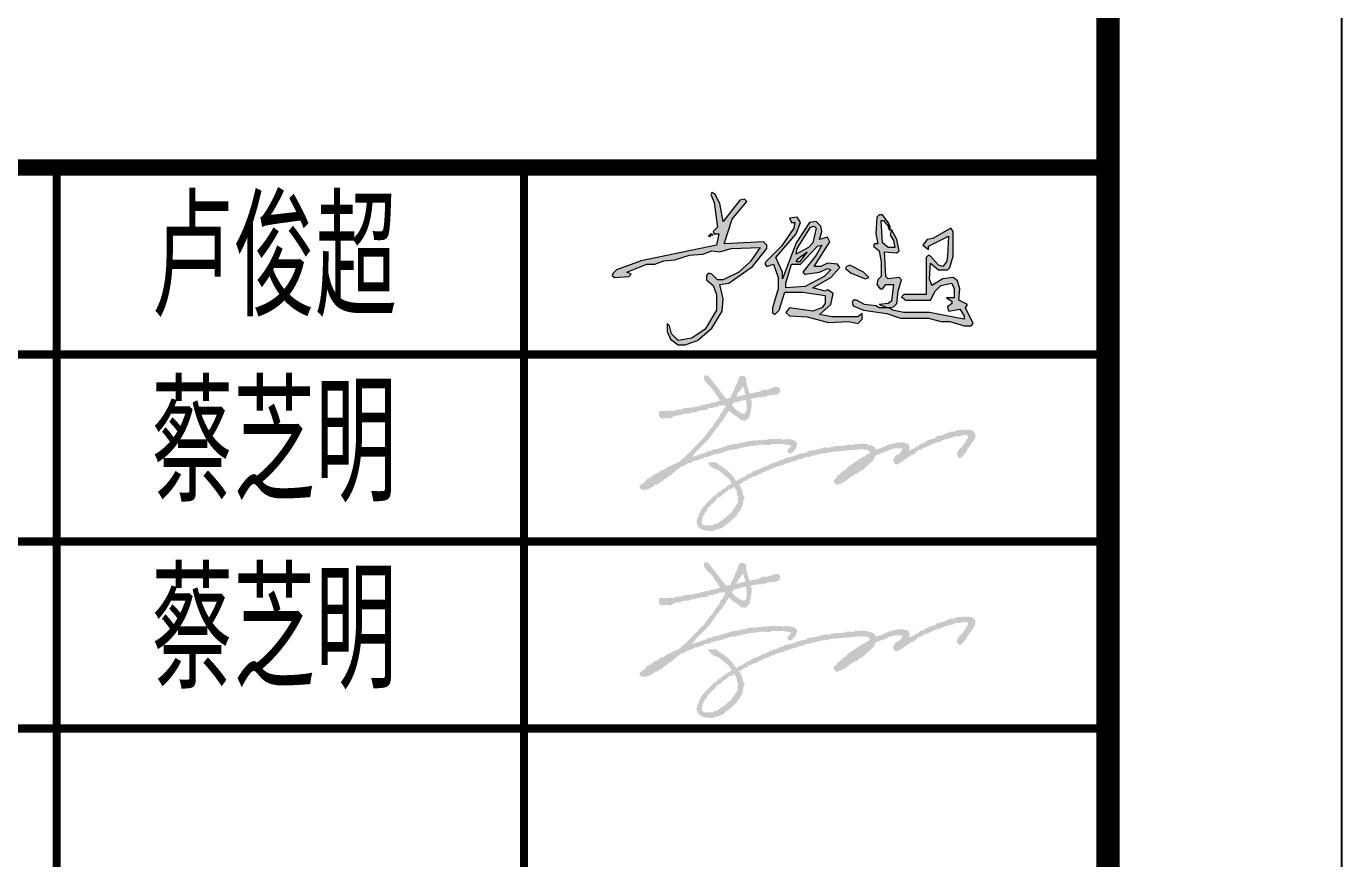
# Model space of a CAD drawing. Extents: x 1725261 to 1937680, y 860327 to 1571294.
# Drawn here: x 1869811 to 1875441, y 1368560 to 1372121 of the extents above; entities that cross this region are included whole.
import ezdxf

# ---------------------------------------------------------------- set-up
doc = ezdxf.new("R2010")
doc.units = 0
doc.header["$LTSCALE"] = 1000
doc.header["$MEASUREMENT"] = 0
doc.layers.add('图框', color=140, linetype='Continuous')
doc.layers.add('图签文字', color=147, linetype='Continuous')
doc.layers.add('签名', color=7, linetype='Continuous', lineweight=18)
doc.styles.add('建筑图签-2', font='TXT.shx', dxfattribs={"width": 0.5, "bigfont": 'HZTXT.shx'})

# ---------------------------------------------------------------- blocks, each defined once
blk = doc.blocks.new('GDGDGRDGDRGDR')
at = {"layer": '图框'}
blk.add_lwpolyline([(148132.8, -148204.2), (190182.8, -148204.2), (190182.8, -118504.2), (148132.8, -118504.2)], close=True, dxfattribs=at)
at = {"layer": '图框', "const_width": 50}
blk.add_lwpolyline([(149382.8, -147704.2), (189682.8, -147704.2), (189682.8, -119004.2), (149382.8, -119004.2)], close=True, dxfattribs=at)
blk = doc.blocks.new('ljc')
at = {"linetype": 'Continuous'}
h = blk.add_hatch(color=0, dxfattribs=at)
h.paths.add_polyline_path([(2022.8, 1567.7), (2018.8, 1563.7), (2019.8, 1561.7), (2023.8, 1561.7), (2021.8, 1551.7), (1954.8, 1537.7), (1932.8, 1529.7), (1929.8, 1526.7), (1928.8, 1524.7), (1930.8, 1522.7), (1943.8, 1523.7), (1945.8, 1525.7), (1941.8, 1527.7), (1959.8, 1534.7), (1966.8, 1534.7), (1974.8, 1537.7), (1984.8, 1538.7), (1997.8, 1542.7), (2009.8, 1543.7), (2017.8, 1546.7), (2024.8, 1545.7), (2034.8, 1548.7), (2060.8, 1549.7), (2051.8, 1536.7), (2041.8, 1527.7), (2027.8, 1520.7), (2022.8, 1520.7), (2017.8, 1525.7), (2014.8, 1526.7), (2012.8, 1524.7), (2012.8, 1520.7), (2018.8, 1515.7), (2021.8, 1507.7), (2021.8, 1493.7), (2011.8, 1476.7), (1999.8, 1468.7), (1987.8, 1466.7), (1981.8, 1472.7), (1979.8, 1479.7), (1977.8, 1481.7), (1977.8, 1474.7), (1980.8, 1467.7), (1987.8, 1462.7), (1993.8, 1462.7), (2004.8, 1466.7), (2017.8, 1477.7), (2026.8, 1492.7), (2027.8, 1503.7), (2024.8, 1516.7), (2032.8, 1517.7), (2053.8, 1532.7), (2066.8, 1548.7), (2066.8, 1551.7), (2063.8, 1554.7), (2028.8, 1552.7), (2035.8, 1574.7), (2048.8, 1590.7), (2046.8, 1592.7), (2042.8, 1591.7), (2027.8, 1572.7), (2024.8, 1588.7), (2020.8, 1596.7), (2017.8, 1598.7), (2016.8, 1596.7), (2019.8, 1589.7)])
h.paths.add_polyline_path([(2080.8, 1521.7), (2080.8, 1527.7), (2074.8, 1540.7), (2092.8, 1561.7), (2096.8, 1571.7), (2093.8, 1576.7), (2086.8, 1575.7), (2088.8, 1571.7), (2091.8, 1571.7), (2090.8, 1566.7), (2079.8, 1550.7), (2065.8, 1536.7), (2064.8, 1534.7), (2066.8, 1532.7), (2072.8, 1534.7), (2076.8, 1522.7), (2076.8, 1512.7), (2071.8, 1495.7), (2071.8, 1491.7), (2073.8, 1489.7), (2077.8, 1493.7), (2082.8, 1509.7), (2098.8, 1509.7), (2118.8, 1506.7), (2118.8, 1499.7), (2115.8, 1495.7), (2107.8, 1492.7), (2086.8, 1495.7), (2083.8, 1491.7), (2086.8, 1488.7), (2102.8, 1487.7), (2121.8, 1482.7), (2139.8, 1483.7), (2147.8, 1481.7), (2151.8, 1485.7), (2151.8, 1490.7), (2147.8, 1487.7), (2124.8, 1487.7), (2113.8, 1489.7), (2123.8, 1498.7), (2125.8, 1508.7), (2120.8, 1511.7), (2118.8, 1510.7), (2107.8, 1513.7), (2123.8, 1522.7), (2131.8, 1531.7), (2129.8, 1534.7), (2120.8, 1535.7), (2114.8, 1532.7), (2108.8, 1532.7), (2122.8, 1554.7), (2120.8, 1558.7), (2113.8, 1556.7), (2115.8, 1563.7), (2114.8, 1568.7), (2110.8, 1572.7), (2104.8, 1571.7), (2092.8, 1553.7)])
h.paths.add_polyline_path([(2088.8, 1534.7), (2096.8, 1534.7), (2111.8, 1550.7), (2115.8, 1551.7), (2110.8, 1542.7), (2098.8, 1527.7), (2100.8, 1525.7), (2113.8, 1527.7), (2120.8, 1530.7), (2123.8, 1529.7), (2117.8, 1523.7), (2100.8, 1514.7), (2083.8, 1513.7), (2083.8, 1517.7)], flags=16)
h.paths.add_polyline_path([(2092.8, 1536.7), (2094.8, 1539.7), (2102.8, 1545.7), (2095.8, 1536.7)], flags=16)
h.paths.add_polyline_path([(2092.8, 1543.7), (2093.8, 1548.7), (2105.8, 1567.7), (2108.8, 1568.7), (2110.8, 1566.7), (2107.8, 1553.7), (2103.8, 1549.7)], flags=16)
h.paths.add_polyline_path([(2140.8, 1533.7), (2137.8, 1532.7), (2136.8, 1530.7), (2141.8, 1526.7), (2154.8, 1521.7), (2157.8, 1522.7), (2152.8, 1527.7)])
h.paths.add_polyline_path([(2174.8, 1521.7), (2172.8, 1523.7), (2171.8, 1545.7), (2182.8, 1544.7), (2184.8, 1546.7), (2182.8, 1556.7), (2177.8, 1565.7), (2176.8, 1560.7), (2179.8, 1555.7), (2180.8, 1549.7), (2174.8, 1549.7), (2169.8, 1553.7), (2168.8, 1573.7), (2170.8, 1573.7), (2174.8, 1568.7), (2175.8, 1570.7), (2169.8, 1578.7), (2166.8, 1578.7), (2164.8, 1576.7), (2163.8, 1561.7), (2165.8, 1552.7), (2162.8, 1552.7), (2161.8, 1550.7), (2166.8, 1546.7), (2168.8, 1536.7), (2168.8, 1523.7), (2165.8, 1520.7), (2164.8, 1516.7), (2167.8, 1512.7), (2169.8, 1512.7), (2172.8, 1516.7), (2179.8, 1516.7), (2177.8, 1501.7), (2174.8, 1499.7), (2166.8, 1498.7), (2174.8, 1495.7), (2179.8, 1496.7), (2182.8, 1499.7), (2183.8, 1510.7), (2186.8, 1520.7), (2184.8, 1522.7)])
h.paths.add_polyline_path([(2232.8, 1541.7), (2232.8, 1563.7), (2230.8, 1566.7), (2214.8, 1557.7), (2209.8, 1556.7), (2205.8, 1551.7), (2210.8, 1547.7), (2210.8, 1550.7), (2228.8, 1559.7), (2227.8, 1541.7), (2226.8, 1536.7), (2223.8, 1532.7), (2219.8, 1533.7), (2212.8, 1541.7), (2210.8, 1542.7), (2208.8, 1540.7), (2208.8, 1507.7), (2188.8, 1507.7), (2186.8, 1505.7), (2190.8, 1502.7), (2212.8, 1502.7), (2216.8, 1510.7), (2221.8, 1515.7), (2231.8, 1517.7), (2233.8, 1512.7), (2233.8, 1504.7), (2226.8, 1504.7), (2231.8, 1501.7), (2231.8, 1499.7), (2227.8, 1496.7), (2228.8, 1492.7), (2238.8, 1494.7), (2242.8, 1488.7), (2242.8, 1485.7), (2211.8, 1491.7), (2188.8, 1491.7), (2178.8, 1493.7), (2175.8, 1495.7), (2166.8, 1495.7), (2163.8, 1497.7), (2153.8, 1498.7), (2146.8, 1502.7), (2143.8, 1502.7), (2142.8, 1500.7), (2143.8, 1497.7), (2152.8, 1493.7), (2173.8, 1490.7), (2185.8, 1486.7), (2210.8, 1486.7), (2221.8, 1483.7), (2229.8, 1483.7), (2242.8, 1479.7), (2248.8, 1479.7), (2250.8, 1481.7), (2243.8, 1495.7), (2245.8, 1498.7), (2237.8, 1502.7), (2238.8, 1512.7), (2236.8, 1519.7), (2232.8, 1522.7), (2223.8, 1521.7), (2213.8, 1515.7), (2211.8, 1521.7), (2212.8, 1535.7), (2219.8, 1529.7), (2227.8, 1529.7), (2229.8, 1531.7)])
at = {"color": 0, "linetype": 'Continuous', "elevation": 16426272}
for points in [[(1929.8, 1526.7), (1928.8, 1524.7), (1930.8, 1522.7), (1943.8, 1523.7), (1945.8, 1525.7), (1941.8, 1527.7), (1959.8, 1534.7), (1966.8, 1534.7), (1974.8, 1537.7), (1984.8, 1538.7), (1997.8, 1542.7), (2009.8, 1543.7), (2017.8, 1546.7), (2024.8, 1545.7), (2034.8, 1548.7), (2060.8, 1549.7), (2051.8, 1536.7), (2041.8, 1527.7), (2027.8, 1520.7), (2022.8, 1520.7), (2017.8, 1525.7), (2014.8, 1526.7), (2012.8, 1524.7), (2012.8, 1520.7), (2018.8, 1515.7), (2021.8, 1507.7), (2021.8, 1493.7), (2011.8, 1476.7), (1999.8, 1468.7), (1987.8, 1466.7), (1981.8, 1472.7), (1979.8, 1479.7), (1977.8, 1481.7), (1977.8, 1474.7), (1980.8, 1467.7), (1987.8, 1462.7), (1993.8, 1462.7), (2004.8, 1466.7), (2017.8, 1477.7), (2026.8, 1492.7), (2027.8, 1503.7), (2024.8, 1516.7), (2032.8, 1517.7), (2053.8, 1532.7), (2066.8, 1548.7), (2066.8, 1551.7), (2063.8, 1554.7), (2028.8, 1552.7), (2035.8, 1574.7), (2048.8, 1590.7), (2046.8, 1592.7), (2042.8, 1591.7), (2027.8, 1572.7), (2024.8, 1588.7), (2020.8, 1596.7), (2017.8, 1598.7), (2016.8, 1596.7), (2019.8, 1589.7), (2022.8, 1567.7), (2018.8, 1563.7), (2019.8, 1561.7), (2023.8, 1561.7), (2021.8, 1551.7), (1954.8, 1537.7), (1932.8, 1529.7), (1929.8, 1526.7)], [(2065.8, 1536.7), (2064.8, 1534.7), (2066.8, 1532.7), (2072.8, 1534.7), (2076.8, 1522.7), (2076.8, 1512.7), (2071.8, 1495.7), (2071.8, 1491.7), (2073.8, 1489.7), (2077.8, 1493.7), (2082.8, 1509.7), (2098.8, 1509.7), (2118.8, 1506.7), (2118.8, 1499.7), (2115.8, 1495.7), (2107.8, 1492.7), (2086.8, 1495.7), (2083.8, 1491.7), (2086.8, 1488.7), (2102.8, 1487.7), (2121.8, 1482.7), (2139.8, 1483.7), (2147.8, 1481.7), (2151.8, 1485.7), (2151.8, 1490.7), (2147.8, 1487.7), (2124.8, 1487.7), (2113.8, 1489.7), (2123.8, 1498.7), (2125.8, 1508.7), (2120.8, 1511.7), (2118.8, 1510.7), (2107.8, 1513.7), (2123.8, 1522.7), (2131.8, 1531.7), (2129.8, 1534.7), (2120.8, 1535.7), (2114.8, 1532.7), (2108.8, 1532.7), (2122.8, 1554.7), (2120.8, 1558.7), (2113.8, 1556.7), (2115.8, 1563.7), (2114.8, 1568.7), (2110.8, 1572.7), (2104.8, 1571.7), (2092.8, 1553.7), (2080.8, 1521.7), (2080.8, 1527.7), (2074.8, 1540.7), (2092.8, 1561.7), (2096.8, 1571.7), (2093.8, 1576.7), (2086.8, 1575.7), (2088.8, 1571.7), (2091.8, 1571.7), (2090.8, 1566.7), (2079.8, 1550.7), (2065.8, 1536.7)], [(2162.8, 1552.7), (2161.8, 1550.7), (2166.8, 1546.7), (2168.8, 1536.7), (2168.8, 1523.7), (2165.8, 1520.7), (2164.8, 1516.7), (2167.8, 1512.7), (2169.8, 1512.7), (2172.8, 1516.7), (2179.8, 1516.7), (2177.8, 1501.7), (2174.8, 1499.7), (2166.8, 1498.7), (2174.8, 1495.7), (2179.8, 1496.7), (2182.8, 1499.7), (2183.8, 1510.7), (2186.8, 1520.7), (2184.8, 1522.7), (2174.8, 1521.7), (2172.8, 1523.7), (2171.8, 1545.7), (2182.8, 1544.7), (2184.8, 1546.7), (2182.8, 1556.7), (2177.8, 1565.7), (2176.8, 1560.7), (2179.8, 1555.7), (2180.8, 1549.7), (2174.8, 1549.7), (2169.8, 1553.7), (2168.8, 1573.7), (2170.8, 1573.7), (2174.8, 1568.7), (2175.8, 1570.7), (2169.8, 1578.7), (2166.8, 1578.7), (2164.8, 1576.7), (2163.8, 1561.7), (2165.8, 1552.7), (2162.8, 1552.7)], [(2015.8, 1560.7), (2014.8, 1559.7), (2016.8, 1559.7), (2015.8, 1560.7)], [(2016.8, 1561.7), (2015.8, 1560.7), (2018.8, 1560.7), (2016.8, 1561.7)], [(2092.8, 1543.7), (2093.8, 1548.7), (2105.8, 1567.7), (2108.8, 1568.7), (2110.8, 1566.7), (2107.8, 1553.7), (2103.8, 1549.7), (2092.8, 1543.7)], [(2143.8, 1502.7), (2142.8, 1500.7), (2143.8, 1497.7), (2152.8, 1493.7), (2173.8, 1490.7), (2185.8, 1486.7), (2210.8, 1486.7), (2221.8, 1483.7), (2229.8, 1483.7), (2242.8, 1479.7), (2248.8, 1479.7), (2250.8, 1481.7), (2243.8, 1495.7), (2245.8, 1498.7), (2237.8, 1502.7), (2238.8, 1512.7), (2236.8, 1519.7), (2232.8, 1522.7), (2223.8, 1521.7), (2213.8, 1515.7), (2211.8, 1521.7), (2212.8, 1535.7), (2219.8, 1529.7), (2227.8, 1529.7), (2229.8, 1531.7), (2232.8, 1541.7), (2232.8, 1563.7), (2230.8, 1566.7), (2214.8, 1557.7), (2209.8, 1556.7), (2205.8, 1551.7), (2210.8, 1547.7), (2210.8, 1550.7), (2228.8, 1559.7), (2227.8, 1541.7), (2226.8, 1536.7), (2223.8, 1532.7), (2219.8, 1533.7), (2212.8, 1541.7), (2210.8, 1542.7), (2208.8, 1540.7), (2208.8, 1507.7), (2188.8, 1507.7), (2186.8, 1505.7), (2190.8, 1502.7), (2212.8, 1502.7), (2216.8, 1510.7), (2221.8, 1515.7), (2231.8, 1517.7), (2233.8, 1512.7), (2233.8, 1504.7), (2226.8, 1504.7), (2231.8, 1501.7), (2231.8, 1499.7), (2227.8, 1496.7), (2228.8, 1492.7), (2238.8, 1494.7), (2242.8, 1488.7), (2242.8, 1485.7), (2211.8, 1491.7), (2188.8, 1491.7), (2178.8, 1493.7), (2175.8, 1495.7), (2166.8, 1495.7), (2163.8, 1497.7), (2153.8, 1498.7), (2146.8, 1502.7), (2143.8, 1502.7)], [(2176.8, 1568.7), (2175.8, 1569.7), (2174.8, 1566.7), (2176.8, 1564.7), (2176.8, 1568.7)], [(2083.8, 1513.7), (2083.8, 1517.7), (2088.8, 1534.7), (2096.8, 1534.7), (2111.8, 1550.7), (2115.8, 1551.7), (2110.8, 1542.7), (2098.8, 1527.7), (2100.8, 1525.7), (2113.8, 1527.7), (2120.8, 1530.7), (2123.8, 1529.7), (2117.8, 1523.7), (2100.8, 1514.7), (2083.8, 1513.7)], [(2092.8, 1536.7), (2094.8, 1539.7), (2102.8, 1545.7), (2095.8, 1536.7), (2092.8, 1536.7)], [(2137.8, 1532.7), (2136.8, 1530.7), (2141.8, 1526.7), (2154.8, 1521.7), (2157.8, 1522.7), (2152.8, 1527.7), (2140.8, 1533.7), (2137.8, 1532.7)]]:
    blk.add_lwpolyline(points, dxfattribs=at)

msp = doc.modelspace()

# ---------------------------------------------------------------- hatches: boundary and pattern name
at = {"layer": '签名'}
h = msp.add_hatch(color=2, dxfattribs=at)
h.dxf.hatch_style = 1
h.paths.add_polyline_path([(1872850.9, 1370535.8), (1872850.9, 1370541.8), (1872856.9, 1370547.8), (1872854.9, 1370551.8), (1872862.9, 1370557.8), (1872878.9, 1370581.8), (1872888.9, 1370545.8)], flags=16)
h.paths.add_polyline_path([(1872832.9, 1370497.8), (1872832.9, 1370503.8), (1872842.9, 1370513.8), (1872852.9, 1370513.8), (1872878.9, 1370521.8), (1872892.9, 1370521.8), (1872894.9, 1370483.8), (1872890.9, 1370469.8), (1872886.9, 1370465.8), (1872874.9, 1370463.8), (1872846.9, 1370481.8)], flags=16)
h.paths.add_polyline_path([(1872700.9, 1369995.8), (1872706.9, 1370025.8), (1872714.9, 1370033.8), (1872714.9, 1370041.8), (1872722.9, 1370045.8), (1872726.9, 1370061.8), (1872732.9, 1370063.8), (1872744.9, 1370077.8), (1872752.9, 1370081.8), (1872770.9, 1370105.8), (1872780.9, 1370107.8), (1872796.9, 1370123.8), (1872808.9, 1370129.8), (1872816.9, 1370139.8), (1872832.9, 1370143.8), (1872838.9, 1370149.8), (1872842.9, 1370149.8), (1872844.9, 1370141.8), (1872850.9, 1370135.8), (1872852.9, 1370117.8), (1872856.9, 1370109.8), (1872854.9, 1370079.8), (1872824.9, 1370035.8), (1872820.9, 1370035.8), (1872796.9, 1370011.8), (1872792.9, 1370011.8), (1872764.9, 1369991.8), (1872756.9, 1369991.8), (1872748.9, 1369985.8), (1872710.9, 1369985.8)], flags=16)
h.paths.add_polyline_path([(1872680.9, 1370005.8), (1872678.9, 1370003.8), (1872684.9, 1369983.8), (1872698.9, 1369969.8), (1872718.9, 1369963.8), (1872750.9, 1369961.8), (1872754.9, 1369965.8), (1872784.9, 1369973.8), (1872798.9, 1369981.8), (1872804.9, 1369989.8), (1872814.9, 1369993.8), (1872824.9, 1370005.8), (1872828.9, 1370003.8), (1872830.9, 1370009.8), (1872852.9, 1370029.8), (1872852.9, 1370033.8), (1872860.9, 1370041.8), (1872874.9, 1370065.8), (1872880.9, 1370095.8), (1872886.9, 1370105.8), (1872878.9, 1370115.8), (1872874.9, 1370137.8), (1872870.9, 1370141.8), (1872868.9, 1370151.8), (1872862.9, 1370157.8), (1872862.9, 1370163.8), (1872868.9, 1370163.8), (1872880.9, 1370173.8), (1872896.9, 1370179.8), (1872902.9, 1370187.8), (1872910.9, 1370187.8), (1872918.9, 1370193.8), (1872940.9, 1370199.8), (1872944.9, 1370205.8), (1872950.9, 1370205.8), (1872968.9, 1370215.8), (1872976.9, 1370215.8), (1872978.9, 1370219.8), (1872988.9, 1370221.8), (1873000.9, 1370229.8), (1873008.9, 1370229.8), (1873016.9, 1370235.8), (1873052.9, 1370245.8), (1873056.9, 1370249.8), (1873076.9, 1370253.8), (1873086.9, 1370259.8), (1873094.9, 1370259.8), (1873120.9, 1370269.8), (1873130.9, 1370269.8), (1873150.9, 1370279.8), (1873160.9, 1370277.8), (1873172.9, 1370283.8), (1873196.9, 1370287.8), (1873200.9, 1370291.8), (1873206.9, 1370289.8), (1873212.9, 1370293.8), (1873240.9, 1370295.8), (1873248.9, 1370299.8), (1873384.9, 1370311.8), (1873406.9, 1370309.8), (1873416.9, 1370305.8), (1873420.9, 1370299.8), (1873416.9, 1370291.8), (1873408.9, 1370289.8), (1873400.9, 1370281.8), (1873388.9, 1370277.8), (1873326.9, 1370235.8), (1873318.9, 1370225.8), (1873306.9, 1370219.8), (1873298.9, 1370209.8), (1873294.9, 1370209.8), (1873290.9, 1370201.8), (1873282.9, 1370201.8), (1873278.9, 1370197.8), (1873282.9, 1370193.8), (1873266.9, 1370179.8), (1873268.9, 1370167.8), (1873280.9, 1370157.8), (1873288.9, 1370163.8), (1873296.9, 1370163.8), (1873306.9, 1370171.8), (1873314.9, 1370173.8), (1873342.9, 1370195.8), (1873352.9, 1370199.8), (1873356.9, 1370205.8), (1873364.9, 1370205.8), (1873378.9, 1370217.8), (1873386.9, 1370219.8), (1873434.9, 1370263.8), (1873444.9, 1370281.8), (1873452.9, 1370289.8), (1873458.9, 1370287.8), (1873464.9, 1370293.8), (1873482.9, 1370297.8), (1873484.9, 1370301.8), (1873492.9, 1370301.8), (1873500.9, 1370307.8), (1873528.9, 1370315.8), (1873560.9, 1370315.8), (1873556.9, 1370303.8), (1873548.9, 1370293.8), (1873532.9, 1370285.8), (1873520.9, 1370267.8), (1873524.9, 1370251.8), (1873532.9, 1370247.8), (1873542.9, 1370247.8), (1873548.9, 1370255.8), (1873554.9, 1370255.8), (1873596.9, 1370285.8), (1873610.9, 1370289.8), (1873628.9, 1370307.8), (1873644.9, 1370311.8), (1873650.9, 1370319.8), (1873654.9, 1370317.8), (1873706.9, 1370341.8), (1873714.9, 1370341.8), (1873740.9, 1370353.8), (1873780.9, 1370363.8), (1873784.9, 1370367.8), (1873806.9, 1370367.8), (1873826.9, 1370373.8), (1873840.9, 1370369.8), (1873840.9, 1370359.8), (1873830.9, 1370347.8), (1873830.9, 1370341.8), (1873822.9, 1370333.8), (1873818.9, 1370323.8), (1873806.9, 1370315.8), (1873792.9, 1370293.8), (1873796.9, 1370281.8), (1873804.9, 1370273.8), (1873812.9, 1370275.8), (1873834.9, 1370301.8), (1873840.9, 1370315.8), (1873854.9, 1370331.8), (1873854.9, 1370335.8), (1873862.9, 1370343.8), (1873872.9, 1370361.8), (1873872.9, 1370377.8), (1873860.9, 1370391.8), (1873842.9, 1370395.8), (1873794.9, 1370393.8), (1873778.9, 1370385.8), (1873768.9, 1370387.8), (1873730.9, 1370371.8), (1873708.9, 1370367.8), (1873700.9, 1370359.8), (1873672.9, 1370351.8), (1873646.9, 1370335.8), (1873636.9, 1370333.8), (1873622.9, 1370321.8), (1873616.9, 1370321.8), (1873610.9, 1370315.8), (1873586.9, 1370305.8), (1873592.9, 1370317.8), (1873584.9, 1370337.8), (1873572.9, 1370337.8), (1873566.9, 1370341.8), (1873546.9, 1370341.8), (1873500.9, 1370331.8), (1873486.9, 1370323.8), (1873446.9, 1370309.8), (1873440.9, 1370321.8), (1873424.9, 1370329.8), (1873416.9, 1370327.8), (1873412.9, 1370333.8), (1873388.9, 1370335.8), (1873356.9, 1370333.8), (1873350.9, 1370329.8), (1873330.9, 1370331.8), (1873316.9, 1370329.8), (1873310.9, 1370325.8), (1873274.9, 1370325.8), (1873262.9, 1370321.8), (1873258.9, 1370323.8), (1873250.9, 1370317.8), (1873230.9, 1370319.8), (1873210.9, 1370315.8), (1873204.9, 1370311.8), (1873154.9, 1370303.8), (1873150.9, 1370297.8), (1873124.9, 1370293.8), (1873092.9, 1370281.8), (1873052.9, 1370271.8), (1873046.9, 1370265.8), (1873042.9, 1370267.8), (1873018.9, 1370255.8), (1873006.9, 1370253.8), (1872968.9, 1370235.8), (1872962.9, 1370235.8), (1872948.9, 1370225.8), (1872942.9, 1370225.8), (1872934.9, 1370219.8), (1872926.9, 1370219.8), (1872904.9, 1370205.8), (1872894.9, 1370203.8), (1872884.9, 1370193.8), (1872878.9, 1370193.8), (1872874.9, 1370187.8), (1872868.9, 1370187.8), (1872848.9, 1370175.8), (1872834.9, 1370197.8), (1872810.9, 1370221.8), (1872786.9, 1370239.8), (1872776.9, 1370243.8), (1872764.9, 1370255.8), (1872732.9, 1370255.8), (1872728.9, 1370251.8), (1872742.9, 1370235.8), (1872764.9, 1370223.8), (1872770.9, 1370223.8), (1872814.9, 1370187.8), (1872828.9, 1370169.8), (1872828.9, 1370163.8), (1872812.9, 1370155.8), (1872798.9, 1370143.8), (1872790.9, 1370141.8), (1872782.9, 1370131.8), (1872772.9, 1370127.8), (1872762.9, 1370115.8), (1872752.9, 1370111.8), (1872704.9, 1370061.8), (1872688.9, 1370031.8), (1872688.9, 1370023.8), (1872682.9, 1370017.8)])
h.paths.add_polyline_path([(1872438.9, 1370157.8), (1872436.9, 1370155.8), (1872436.9, 1370145.8), (1872446.9, 1370137.8), (1872468.9, 1370139.8), (1872496.9, 1370153.8), (1872500.9, 1370159.8), (1872514.9, 1370161.8), (1872524.9, 1370171.8), (1872532.9, 1370173.8), (1872540.9, 1370183.8), (1872552.9, 1370187.8), (1872556.9, 1370195.8), (1872562.9, 1370195.8), (1872602.9, 1370229.8), (1872606.9, 1370229.8), (1872612.9, 1370237.8), (1872624.9, 1370239.8), (1872642.9, 1370251.8), (1872654.9, 1370253.8), (1872674.9, 1370263.8), (1872686.9, 1370263.8), (1872692.9, 1370269.8), (1872706.9, 1370271.8), (1872712.9, 1370277.8), (1872732.9, 1370279.8), (1872746.9, 1370287.8), (1872750.9, 1370285.8), (1872754.9, 1370289.8), (1872778.9, 1370293.8), (1872824.9, 1370309.8), (1872836.9, 1370309.8), (1872918.9, 1370327.8), (1872924.9, 1370325.8), (1872954.9, 1370331.8), (1872994.9, 1370329.8), (1873000.9, 1370333.8), (1873052.9, 1370333.8), (1873084.9, 1370327.8), (1873080.9, 1370319.8), (1873070.9, 1370311.8), (1873068.9, 1370301.8), (1873074.9, 1370293.8), (1873084.9, 1370293.8), (1873102.9, 1370311.8), (1873110.9, 1370333.8), (1873104.9, 1370345.8), (1873084.9, 1370353.8), (1873062.9, 1370355.8), (1873050.9, 1370351.8), (1873042.9, 1370355.8), (1872994.9, 1370355.8), (1872974.9, 1370351.8), (1872964.9, 1370353.8), (1872954.9, 1370349.8), (1872944.9, 1370351.8), (1872936.9, 1370347.8), (1872928.9, 1370349.8), (1872894.9, 1370345.8), (1872882.9, 1370339.8), (1872874.9, 1370341.8), (1872858.9, 1370335.8), (1872832.9, 1370333.8), (1872828.9, 1370329.8), (1872826.9, 1370331.8), (1872770.9, 1370313.8), (1872752.9, 1370311.8), (1872744.9, 1370305.8), (1872726.9, 1370303.8), (1872724.9, 1370299.8), (1872658.9, 1370277.8), (1872674.9, 1370297.8), (1872732.9, 1370355.8), (1872764.9, 1370401.8), (1872776.9, 1370413.8), (1872778.9, 1370423.8), (1872786.9, 1370427.8), (1872818.9, 1370477.8), (1872834.9, 1370461.8), (1872860.9, 1370445.8), (1872870.9, 1370435.8), (1872888.9, 1370433.8), (1872900.9, 1370443.8), (1872908.9, 1370455.8), (1872906.9, 1370459.8), (1872910.9, 1370467.8), (1872914.9, 1370499.8), (1872914.9, 1370519.8), (1872910.9, 1370523.8), (1872912.9, 1370527.8), (1872924.9, 1370531.8), (1872930.9, 1370529.8), (1872936.9, 1370533.8), (1872956.9, 1370533.8), (1872962.9, 1370537.8), (1872972.9, 1370535.8), (1872982.9, 1370541.8), (1873022.9, 1370545.8), (1873036.9, 1370555.8), (1873036.9, 1370569.8), (1873028.9, 1370577.8), (1873014.9, 1370577.8), (1872980.9, 1370565.8), (1872966.9, 1370567.8), (1872946.9, 1370557.8), (1872906.9, 1370549.8), (1872894.9, 1370585.8), (1872890.9, 1370619.8), (1872878.9, 1370625.8), (1872864.9, 1370623.8), (1872860.9, 1370619.8), (1872852.9, 1370593.8), (1872844.9, 1370581.8), (1872842.9, 1370571.8), (1872822.9, 1370529.8), (1872816.9, 1370531.8), (1872812.9, 1370527.8), (1872802.9, 1370531.8), (1872736.9, 1370617.8), (1872724.9, 1370627.8), (1872716.9, 1370627.8), (1872710.9, 1370623.8), (1872712.9, 1370605.8), (1872746.9, 1370569.8), (1872780.9, 1370519.8), (1872768.9, 1370517.8), (1872764.9, 1370513.8), (1872736.9, 1370509.8), (1872732.9, 1370505.8), (1872722.9, 1370505.8), (1872678.9, 1370493.8), (1872672.9, 1370495.8), (1872670.9, 1370491.8), (1872628.9, 1370487.8), (1872612.9, 1370481.8), (1872594.9, 1370481.8), (1872582.9, 1370475.8), (1872570.9, 1370475.8), (1872564.9, 1370479.8), (1872560.9, 1370475.8), (1872522.9, 1370475.8), (1872518.9, 1370471.8), (1872518.9, 1370453.8), (1872526.9, 1370443.8), (1872560.9, 1370445.8), (1872568.9, 1370441.8), (1872574.9, 1370449.8), (1872598.9, 1370457.8), (1872604.9, 1370455.8), (1872626.9, 1370463.8), (1872646.9, 1370463.8), (1872652.9, 1370467.8), (1872660.9, 1370467.8), (1872664.9, 1370471.8), (1872670.9, 1370469.8), (1872702.9, 1370479.8), (1872710.9, 1370477.8), (1872726.9, 1370481.8), (1872730.9, 1370487.8), (1872748.9, 1370487.8), (1872758.9, 1370493.8), (1872766.9, 1370491.8), (1872772.9, 1370497.8), (1872798.9, 1370499.8), (1872802.9, 1370497.8), (1872802.9, 1370491.8), (1872792.9, 1370479.8), (1872790.9, 1370471.8), (1872782.9, 1370465.8), (1872776.9, 1370449.8), (1872758.9, 1370427.8), (1872746.9, 1370405.8), (1872738.9, 1370399.8), (1872710.9, 1370361.8), (1872634.9, 1370283.8), (1872604.9, 1370257.8), (1872552.9, 1370233.8), (1872538.9, 1370223.8), (1872524.9, 1370219.8), (1872516.9, 1370211.8), (1872494.9, 1370201.8), (1872478.9, 1370187.8), (1872470.9, 1370187.8), (1872452.9, 1370167.8)])
h = msp.add_hatch(color=2, dxfattribs=at)
h.dxf.hatch_style = 1
h.paths.add_polyline_path([(1872850.9, 1369735.8), (1872850.9, 1369741.8), (1872856.9, 1369747.8), (1872854.9, 1369751.8), (1872862.9, 1369757.8), (1872878.9, 1369781.8), (1872888.9, 1369745.8)], flags=16)
h.paths.add_polyline_path([(1872832.9, 1369697.8), (1872832.9, 1369703.8), (1872842.9, 1369713.8), (1872852.9, 1369713.8), (1872878.9, 1369721.8), (1872892.9, 1369721.8), (1872894.9, 1369683.8), (1872890.9, 1369669.8), (1872886.9, 1369665.8), (1872874.9, 1369663.8), (1872846.9, 1369681.8)], flags=16)
h.paths.add_polyline_path([(1872700.9, 1369195.8), (1872706.9, 1369225.8), (1872714.9, 1369233.8), (1872714.9, 1369241.8), (1872722.9, 1369245.8), (1872726.9, 1369261.8), (1872732.9, 1369263.8), (1872744.9, 1369277.8), (1872752.9, 1369281.8), (1872770.9, 1369305.8), (1872780.9, 1369307.8), (1872796.9, 1369323.8), (1872808.9, 1369329.8), (1872816.9, 1369339.8), (1872832.9, 1369343.8), (1872838.9, 1369349.8), (1872842.9, 1369349.8), (1872844.9, 1369341.8), (1872850.9, 1369335.8), (1872852.9, 1369317.8), (1872856.9, 1369309.8), (1872854.9, 1369279.8), (1872824.9, 1369235.8), (1872820.9, 1369235.8), (1872796.9, 1369211.8), (1872792.9, 1369211.8), (1872764.9, 1369191.8), (1872756.9, 1369191.8), (1872748.9, 1369185.8), (1872710.9, 1369185.8)], flags=16)
h.paths.add_polyline_path([(1872680.9, 1369205.8), (1872678.9, 1369203.8), (1872684.9, 1369183.8), (1872698.9, 1369169.8), (1872718.9, 1369163.8), (1872750.9, 1369161.8), (1872754.9, 1369165.8), (1872784.9, 1369173.8), (1872798.9, 1369181.8), (1872804.9, 1369189.8), (1872814.9, 1369193.8), (1872824.9, 1369205.8), (1872828.9, 1369203.8), (1872830.9, 1369209.8), (1872852.9, 1369229.8), (1872852.9, 1369233.8), (1872860.9, 1369241.8), (1872874.9, 1369265.8), (1872880.9, 1369295.8), (1872886.9, 1369305.8), (1872878.9, 1369315.8), (1872874.9, 1369337.8), (1872870.9, 1369341.8), (1872868.9, 1369351.8), (1872862.9, 1369357.8), (1872862.9, 1369363.8), (1872868.9, 1369363.8), (1872880.9, 1369373.8), (1872896.9, 1369379.8), (1872902.9, 1369387.8), (1872910.9, 1369387.8), (1872918.9, 1369393.8), (1872940.9, 1369399.8), (1872944.9, 1369405.8), (1872950.9, 1369405.8), (1872968.9, 1369415.8), (1872976.9, 1369415.8), (1872978.9, 1369419.8), (1872988.9, 1369421.8), (1873000.9, 1369429.8), (1873008.9, 1369429.8), (1873016.9, 1369435.8), (1873052.9, 1369445.8), (1873056.9, 1369449.8), (1873076.9, 1369453.8), (1873086.9, 1369459.8), (1873094.9, 1369459.8), (1873120.9, 1369469.8), (1873130.9, 1369469.8), (1873150.9, 1369479.8), (1873160.9, 1369477.8), (1873172.9, 1369483.8), (1873196.9, 1369487.8), (1873200.9, 1369491.8), (1873206.9, 1369489.8), (1873212.9, 1369493.8), (1873240.9, 1369495.8), (1873248.9, 1369499.8), (1873384.9, 1369511.8), (1873406.9, 1369509.8), (1873416.9, 1369505.8), (1873420.9, 1369499.8), (1873416.9, 1369491.8), (1873408.9, 1369489.8), (1873400.9, 1369481.8), (1873388.9, 1369477.8), (1873326.9, 1369435.8), (1873318.9, 1369425.8), (1873306.9, 1369419.8), (1873298.9, 1369409.8), (1873294.9, 1369409.8), (1873290.9, 1369401.8), (1873282.9, 1369401.8), (1873278.9, 1369397.8), (1873282.9, 1369393.8), (1873266.9, 1369379.8), (1873268.9, 1369367.8), (1873280.9, 1369357.8), (1873288.9, 1369363.8), (1873296.9, 1369363.8), (1873306.9, 1369371.8), (1873314.9, 1369373.8), (1873342.9, 1369395.8), (1873352.9, 1369399.8), (1873356.9, 1369405.8), (1873364.9, 1369405.8), (1873378.9, 1369417.8), (1873386.9, 1369419.8), (1873434.9, 1369463.8), (1873444.9, 1369481.8), (1873452.9, 1369489.8), (1873458.9, 1369487.8), (1873464.9, 1369493.8), (1873482.9, 1369497.8), (1873484.9, 1369501.8), (1873492.9, 1369501.8), (1873500.9, 1369507.8), (1873528.9, 1369515.8), (1873560.9, 1369515.8), (1873556.9, 1369503.8), (1873548.9, 1369493.8), (1873532.9, 1369485.8), (1873520.9, 1369467.8), (1873524.9, 1369451.8), (1873532.9, 1369447.8), (1873542.9, 1369447.8), (1873548.9, 1369455.8), (1873554.9, 1369455.8), (1873596.9, 1369485.8), (1873610.9, 1369489.8), (1873628.9, 1369507.8), (1873644.9, 1369511.8), (1873650.9, 1369519.8), (1873654.9, 1369517.8), (1873706.9, 1369541.8), (1873714.9, 1369541.8), (1873740.9, 1369553.8), (1873780.9, 1369563.8), (1873784.9, 1369567.8), (1873806.9, 1369567.8), (1873826.9, 1369573.8), (1873840.9, 1369569.8), (1873840.9, 1369559.8), (1873830.9, 1369547.8), (1873830.9, 1369541.8), (1873822.9, 1369533.8), (1873818.9, 1369523.8), (1873806.9, 1369515.8), (1873792.9, 1369493.8), (1873796.9, 1369481.8), (1873804.9, 1369473.8), (1873812.9, 1369475.8), (1873834.9, 1369501.8), (1873840.9, 1369515.8), (1873854.9, 1369531.8), (1873854.9, 1369535.8), (1873862.9, 1369543.8), (1873872.9, 1369561.8), (1873872.9, 1369577.8), (1873860.9, 1369591.8), (1873842.9, 1369595.8), (1873794.9, 1369593.8), (1873778.9, 1369585.8), (1873768.9, 1369587.8), (1873730.9, 1369571.8), (1873708.9, 1369567.8), (1873700.9, 1369559.8), (1873672.9, 1369551.8), (1873646.9, 1369535.8), (1873636.9, 1369533.8), (1873622.9, 1369521.8), (1873616.9, 1369521.8), (1873610.9, 1369515.8), (1873586.9, 1369505.8), (1873592.9, 1369517.8), (1873584.9, 1369537.8), (1873572.9, 1369537.8), (1873566.9, 1369541.8), (1873546.9, 1369541.8), (1873500.9, 1369531.8), (1873486.9, 1369523.8), (1873446.9, 1369509.8), (1873440.9, 1369521.8), (1873424.9, 1369529.8), (1873416.9, 1369527.8), (1873412.9, 1369533.8), (1873388.9, 1369535.8), (1873356.9, 1369533.8), (1873350.9, 1369529.8), (1873330.9, 1369531.8), (1873316.9, 1369529.8), (1873310.9, 1369525.8), (1873274.9, 1369525.8), (1873262.9, 1369521.8), (1873258.9, 1369523.8), (1873250.9, 1369517.8), (1873230.9, 1369519.8), (1873210.9, 1369515.8), (1873204.9, 1369511.8), (1873154.9, 1369503.8), (1873150.9, 1369497.8), (1873124.9, 1369493.8), (1873092.9, 1369481.8), (1873052.9, 1369471.8), (1873046.9, 1369465.8), (1873042.9, 1369467.8), (1873018.9, 1369455.8), (1873006.9, 1369453.8), (1872968.9, 1369435.8), (1872962.9, 1369435.8), (1872948.9, 1369425.8), (1872942.9, 1369425.8), (1872934.9, 1369419.8), (1872926.9, 1369419.8), (1872904.9, 1369405.8), (1872894.9, 1369403.8), (1872884.9, 1369393.8), (1872878.9, 1369393.8), (1872874.9, 1369387.8), (1872868.9, 1369387.8), (1872848.9, 1369375.8), (1872834.9, 1369397.8), (1872810.9, 1369421.8), (1872786.9, 1369439.8), (1872776.9, 1369443.8), (1872764.9, 1369455.8), (1872732.9, 1369455.8), (1872728.9, 1369451.8), (1872742.9, 1369435.8), (1872764.9, 1369423.8), (1872770.9, 1369423.8), (1872814.9, 1369387.8), (1872828.9, 1369369.8), (1872828.9, 1369363.8), (1872812.9, 1369355.8), (1872798.9, 1369343.8), (1872790.9, 1369341.8), (1872782.9, 1369331.8), (1872772.9, 1369327.8), (1872762.9, 1369315.8), (1872752.9, 1369311.8), (1872704.9, 1369261.8), (1872688.9, 1369231.8), (1872688.9, 1369223.8), (1872682.9, 1369217.8)])
h.paths.add_polyline_path([(1872438.9, 1369357.8), (1872436.9, 1369355.8), (1872436.9, 1369345.8), (1872446.9, 1369337.8), (1872468.9, 1369339.8), (1872496.9, 1369353.8), (1872500.9, 1369359.8), (1872514.9, 1369361.8), (1872524.9, 1369371.8), (1872532.9, 1369373.8), (1872540.9, 1369383.8), (1872552.9, 1369387.8), (1872556.9, 1369395.8), (1872562.9, 1369395.8), (1872602.9, 1369429.8), (1872606.9, 1369429.8), (1872612.9, 1369437.8), (1872624.9, 1369439.8), (1872642.9, 1369451.8), (1872654.9, 1369453.8), (1872674.9, 1369463.8), (1872686.9, 1369463.8), (1872692.9, 1369469.8), (1872706.9, 1369471.8), (1872712.9, 1369477.8), (1872732.9, 1369479.8), (1872746.9, 1369487.8), (1872750.9, 1369485.8), (1872754.9, 1369489.8), (1872778.9, 1369493.8), (1872824.9, 1369509.8), (1872836.9, 1369509.8), (1872918.9, 1369527.8), (1872924.9, 1369525.8), (1872954.9, 1369531.8), (1872994.9, 1369529.8), (1873000.9, 1369533.8), (1873052.9, 1369533.8), (1873084.9, 1369527.8), (1873080.9, 1369519.8), (1873070.9, 1369511.8), (1873068.9, 1369501.8), (1873074.9, 1369493.8), (1873084.9, 1369493.8), (1873102.9, 1369511.8), (1873110.9, 1369533.8), (1873104.9, 1369545.8), (1873084.9, 1369553.8), (1873062.9, 1369555.8), (1873050.9, 1369551.8), (1873042.9, 1369555.8), (1872994.9, 1369555.8), (1872974.9, 1369551.8), (1872964.9, 1369553.8), (1872954.9, 1369549.8), (1872944.9, 1369551.8), (1872936.9, 1369547.8), (1872928.9, 1369549.8), (1872894.9, 1369545.8), (1872882.9, 1369539.8), (1872874.9, 1369541.8), (1872858.9, 1369535.8), (1872832.9, 1369533.8), (1872828.9, 1369529.8), (1872826.9, 1369531.8), (1872770.9, 1369513.8), (1872752.9, 1369511.8), (1872744.9, 1369505.8), (1872726.9, 1369503.8), (1872724.9, 1369499.8), (1872658.9, 1369477.8), (1872674.9, 1369497.8), (1872732.9, 1369555.8), (1872764.9, 1369601.8), (1872776.9, 1369613.8), (1872778.9, 1369623.8), (1872786.9, 1369627.8), (1872818.9, 1369677.8), (1872834.9, 1369661.8), (1872860.9, 1369645.8), (1872870.9, 1369635.8), (1872888.9, 1369633.8), (1872900.9, 1369643.8), (1872908.9, 1369655.8), (1872906.9, 1369659.8), (1872910.9, 1369667.8), (1872914.9, 1369699.8), (1872914.9, 1369719.8), (1872910.9, 1369723.8), (1872912.9, 1369727.8), (1872924.9, 1369731.8), (1872930.9, 1369729.8), (1872936.9, 1369733.8), (1872956.9, 1369733.8), (1872962.9, 1369737.8), (1872972.9, 1369735.8), (1872982.9, 1369741.8), (1873022.9, 1369745.8), (1873036.9, 1369755.8), (1873036.9, 1369769.8), (1873028.9, 1369777.8), (1873014.9, 1369777.8), (1872980.9, 1369765.8), (1872966.9, 1369767.8), (1872946.9, 1369757.8), (1872906.9, 1369749.8), (1872894.9, 1369785.8), (1872890.9, 1369819.8), (1872878.9, 1369825.8), (1872864.9, 1369823.8), (1872860.9, 1369819.8), (1872852.9, 1369793.8), (1872844.9, 1369781.8), (1872842.9, 1369771.8), (1872822.9, 1369729.8), (1872816.9, 1369731.8), (1872812.9, 1369727.8), (1872802.9, 1369731.8), (1872736.9, 1369817.8), (1872724.9, 1369827.8), (1872716.9, 1369827.8), (1872710.9, 1369823.8), (1872712.9, 1369805.8), (1872746.9, 1369769.8), (1872780.9, 1369719.8), (1872768.9, 1369717.8), (1872764.9, 1369713.8), (1872736.9, 1369709.8), (1872732.9, 1369705.8), (1872722.9, 1369705.8), (1872678.9, 1369693.8), (1872672.9, 1369695.8), (1872670.9, 1369691.8), (1872628.9, 1369687.8), (1872612.9, 1369681.8), (1872594.9, 1369681.8), (1872582.9, 1369675.8), (1872570.9, 1369675.8), (1872564.9, 1369679.8), (1872560.9, 1369675.8), (1872522.9, 1369675.8), (1872518.9, 1369671.8), (1872518.9, 1369653.8), (1872526.9, 1369643.8), (1872560.9, 1369645.8), (1872568.9, 1369641.8), (1872574.9, 1369649.8), (1872598.9, 1369657.8), (1872604.9, 1369655.8), (1872626.9, 1369663.8), (1872646.9, 1369663.8), (1872652.9, 1369667.8), (1872660.9, 1369667.8), (1872664.9, 1369671.8), (1872670.9, 1369669.8), (1872702.9, 1369679.8), (1872710.9, 1369677.8), (1872726.9, 1369681.8), (1872730.9, 1369687.8), (1872748.9, 1369687.8), (1872758.9, 1369693.8), (1872766.9, 1369691.8), (1872772.9, 1369697.8), (1872798.9, 1369699.8), (1872802.9, 1369697.8), (1872802.9, 1369691.8), (1872792.9, 1369679.8), (1872790.9, 1369671.8), (1872782.9, 1369665.8), (1872776.9, 1369649.8), (1872758.9, 1369627.8), (1872746.9, 1369605.8), (1872738.9, 1369599.8), (1872710.9, 1369561.8), (1872634.9, 1369483.8), (1872604.9, 1369457.8), (1872552.9, 1369433.8), (1872538.9, 1369423.8), (1872524.9, 1369419.8), (1872516.9, 1369411.8), (1872494.9, 1369401.8), (1872478.9, 1369387.8), (1872470.9, 1369387.8), (1872452.9, 1369367.8)])

# ---------------------------------------------------------------- linework, layer by layer
at = {"layer": '图框'}
for points, const_width in [([(1874441.1, 1371517.4), (1867441.1, 1371517.4)], 70), ([(1867441.1, 1371517.4), (1874441.1, 1371517.4)], 70), ([(1869940.6, 1365117.4), (1869941.1, 1371517.4)], 35), ([(1871941.1, 1365117.4), (1871941.1, 1371517.4)], 35), ([(1867441.1, 1370717.4), (1874441.1, 1370717.4)], 35), ([(1867441.1, 1369917.4), (1874441.1, 1369917.4)], 35), ([(1867441.1, 1369117.4), (1874441.1, 1369117.4)], 35)]:
    msp.add_lwpolyline(points, dxfattribs=dict(at, const_width=const_width))

# ---------------------------------------------------------------- block references
at = {"xscale": 2, "yscale": 2, "zscale": 2}
msp.add_blockref('GDGDGRDGDRGDR', (1495075.4, 1653725.5), dxfattribs=at)
at = {"layer": '签名', "color": 2, "xscale": 4.799999999813735, "yscale": 4.799999999813735, "zscale": 4.799999999813735}
msp.add_blockref('ljc', (1863060.2, 1363737.2, -78846105.6), dxfattribs=at)

# ---------------------------------------------------------------- texts
at = {"layer": '图签文字', "color": 1, "style": '建筑图签-2', "width": 0.7}
for s, p in [('卢俊超', (1870347.3, 1370879)), ('蔡芝明', (1870347.3, 1370088)), ('蔡芝明', (1870347.3, 1369288))]:
    msp.add_text(s, height=500, dxfattribs=at).set_placement(p)

doc.saveas('drawing.dxf')
